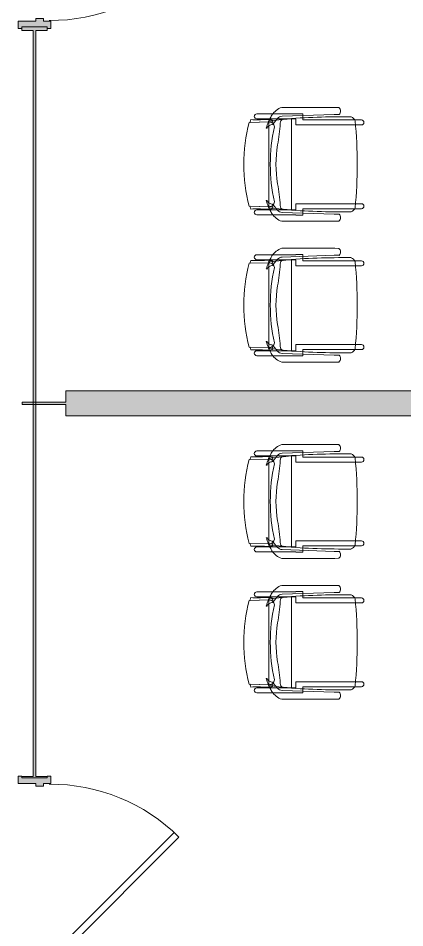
# Model space of a CAD drawing. Header units: inches. Extents: x 0 to 2535, y 0 to 2052.
# Drawn here: x 2301.1 to 2378, y 801.2 to 982 of the extents above; entities that cross this region are included whole.
import ezdxf

# ---------------------------------------------------------------- set-up
doc = ezdxf.new("R2010")
doc.units = ezdxf.units.IN
doc.header["$MEASUREMENT"] = 0
for name, color, linetype, lineweight in [('A-DOOR', 31, 'Continuous', 13), ('A-WALL-PATT', 111, 'Continuous', 13), ('I-FURN', 30, 'Continuous', 9), ('I-WALL', 2, 'Continuous', 13)]:
    doc.layers.add(name, color=color, linetype=linetype, lineweight=lineweight)

# ---------------------------------------------------------------- blocks, each defined once
blk = doc.blocks.new('Door - Single - Solid Door-V7-Level 07  POWER _ SIGNAL')
at = {"layer": 'A-DOOR'}
h = blk.add_hatch(color=250, dxfattribs=at)
h.paths.add_polyline_path([(-15.63, 2.41), (-15.26, 2.41), (-15.26, -2.59), (-15.63, -2.59), (-15.63, -3.34), (-14.13, -3.34), (-14.13, -1.84), (-13.63, -1.84), (-13.63, -0.34), (-14.13, -0.34), (-14.13, 3.16), (-15.63, 3.16)], flags=0)
h.paths.add_polyline_path([(21.62, -1.51), (21.62, -1.84), (22.12, -1.84), (22.12, -3.34), (23.62, -3.34), (23.62, -2.59), (23.24, -2.59), (23.24, 2.41), (23.62, 2.41), (23.62, 3.16), (22.12, 3.16), (22.12, -0.34), (21.62, -0.34)], flags=0)
at = {"layer": 'A-DOOR', "color": 8, "lineweight": 20}
for p, q in [((-15.63, 3.16), (-14.13, 3.16)), ((-15.63, 2.41), (-15.63, 3.16)), ((-14.13, 3.16), (-14.13, -0.34)), ((22.12, 3.16), (23.62, 3.16)), ((22.12, -0.34), (22.12, 3.16)), ((23.62, 2.41), (23.49, 2.41)), ((23.62, 3.16), (23.62, 2.41)), ((-14.13, -0.34), (-13.63, -0.34)), ((-13.63, -0.34), (-13.63, -1.84)), ((21.62, -0.34), (22.12, -0.34)), ((21.62, -1.84), (21.62, -0.34)), ((-15.63, -3.34), (-15.63, -2.59)), ((-14.13, -3.34), (-15.63, -3.34)), ((-14.13, -1.84), (-14.13, -3.34)), ((-13.63, -1.84), (-14.13, -1.84)), ((-13.03, -2.37), (-14.01, -3.34)), ((-14.01, -3.34), (11.45, -28.79)), ((12.42, -27.82), (-13.03, -2.37)), ((22.12, -1.84), (21.62, -1.84)), ((22.12, -3.34), (22.12, -1.84)), ((23.62, -3.34), (22.12, -3.34)), ((23.49, -2.59), (23.62, -2.59)), ((23.62, -2.59), (23.62, -3.34)), ((11.45, -28.79), (12.42, -27.82))]:
    blk.add_line(p, q, dxfattribs=at)
at = {"layer": 'A-DOOR', "lineweight": 9}
blk.add_arc((-14.01, -3.34), 36, 315, 0.5, dxfattribs=at)
blk = doc.blocks.new('Door - Single - Solid Door-V2-Level 07  POWER _ SIGNAL')
at = {"layer": 'A-DOOR'}
h = blk.add_hatch(color=250, dxfattribs=at)
h.paths.add_polyline_path([(23.62, 3.34), (22.12, 3.34), (22.12, 1.84), (21.62, 1.84), (21.62, 0.34), (22.12, 0.34), (22.12, -3.16), (23.62, -3.16), (23.62, -2.41), (23.24, -2.41), (23.24, 2.59), (23.62, 2.59), (23.62, 2.84)], flags=0)
h.paths.add_polyline_path([(-13.63, 0.34), (-13.63, 1.84), (-14.13, 1.84), (-14.13, 3.34), (-15.63, 3.34), (-15.63, 2.59), (-15.26, 2.59), (-15.26, -2.41), (-15.63, -2.41), (-15.63, -3.16), (-14.13, -3.16), (-14.13, 0.34)], flags=0)
at = {"layer": 'A-DOOR', "color": 8, "lineweight": 20}
for p, q in [((-14.01, 3.34), (11.45, 28.79)), ((12.42, 27.82), (-13.03, 2.37)), ((11.45, 28.79), (12.42, 27.82)), ((-15.63, 3.34), (-15.63, 2.59)), ((-14.13, 3.34), (-15.63, 3.34)), ((-14.13, 1.84), (-14.13, 3.34)), ((-13.63, 1.84), (-14.13, 1.84)), ((-13.03, 2.37), (-14.01, 3.34)), ((-13.63, 0.34), (-13.63, 1.84)), ((22.12, 1.84), (21.62, 1.84)), ((21.62, 1.84), (21.62, 0.34)), ((23.62, 3.34), (22.12, 3.34)), ((22.12, 3.34), (22.12, 1.84)), ((23.62, 2.59), (23.62, 3.34)), ((-14.13, -3.16), (-14.13, 0.34)), ((-14.13, 0.34), (-13.63, 0.34)), ((21.62, 0.34), (22.12, 0.34)), ((22.12, 0.34), (22.12, -3.16)), ((-15.63, -2.41), (-15.63, -3.16)), ((-15.63, -3.16), (-14.13, -3.16)), ((22.12, -3.16), (23.62, -3.16)), ((23.62, -3.16), (23.62, -2.41))]:
    blk.add_line(p, q, dxfattribs=at)
at = {"layer": 'A-DOOR', "lineweight": 9}
blk.add_arc((-14.01, 3.34), 36, 359.5, 45, dxfattribs=at)
blk = doc.blocks.new('F-Haworth_Chair_X99-Seminar - X99 Seminar Chair with Glides-V63-Level 07  POWER _ SIGNAL')
at = {"layer": 'I-FURN'}
for p, q in [((-8.82, 9.44), (-8.82, 10.78)), ((-8.82, -0.89), (-8.82, 9.44)), ((-7.83, 10.78), (-7.83, 9.57)), ((-7.83, 9.57), (-7.83, -2.27)), ((7.83, 9.57), (7.83, 10.78)), ((7.83, -2.27), (7.83, 9.57)), ((8.82, 10.78), (8.82, 9.44)), ((8.82, 9.44), (8.82, -0.89)), ((-11.32, 5.48), (-11.3, 6.32)), ((-11.32, -5.06), (-11.32, 5.48)), ((-9.92, 6.36), (-9.92, 5.36)), ((9.92, 5.36), (9.92, 6.36)), ((11.3, 6.32), (11.32, 5.48)), ((11.32, 5.48), (11.32, -5.06)), ((-9.92, 5.36), (-9.57, -4.97)), ((9.57, -4.97), (9.92, 5.36)), ((-10.07, -0.89), (-9.71, -0.89)), ((-10.07, -2.27), (-10.07, -0.89)), ((-9.71, -0.89), (-9.2, -0.89)), ((-9.2, -0.89), (-8.82, -0.89)), ((8.82, -0.89), (9.2, -0.89)), ((9.2, -0.89), (9.71, -0.89)), ((9.71, -0.89), (10.07, -0.89)), ((10.07, -0.89), (10.07, -2.27)), ((-10.04, -2.27), (-10.07, -2.27)), ((-10.04, -4.99), (-10.04, -2.27)), ((-9.07, -3.12), (9.07, -3.12)), ((-9.07, -3.2), (-9.07, -3.12)), ((-8.9, -4.8), (-9.07, -3.2)), ((-9.04, -2.27), (-9.04, -3.12)), ((-7.83, -2.27), (-9.04, -2.27)), ((-9.04, -3.12), (-9.04, -3.43)), ((-9.04, -3.43), (-9.04, -3.62)), ((9.04, -2.27), (7.83, -2.27)), ((9.07, -3.2), (8.9, -4.8)), ((9.04, -3.12), (9.04, -2.27)), ((9.04, -3.43), (9.04, -3.12)), ((9.04, -3.62), (9.04, -3.43)), ((9.07, -3.12), (9.07, -3.2)), ((10.04, -2.27), (10.04, -4.99)), ((10.07, -2.27), (10.04, -2.27)), ((-10.04, -6.81), (-10.04, -5)), ((-9.04, -3.62), (-9.04, -5.99)), ((-8.88, -4.99), (-8.89, -4.91)), ((-8.75, -6.22), (-8.88, -4.99)), ((8.88, -4.99), (8.75, -6.22)), ((8.89, -4.91), (8.88, -4.99)), ((9.04, -5.99), (9.04, -3.62)), ((10.04, -5), (10.04, -6.81)), ((-10.04, -10.02), (-10.04, -6.81)), ((-9.13, -5.92), (-8.07, -6.77)), ((-9.04, -5.99), (-9.04, -7.4)), ((-8.68, -6.87), (-8.75, -6.22)), ((-8.62, -7.42), (-8.68, -6.87)), ((-8.61, -6.81), (-8.23, -6.95)), ((-8, -6.83), (-7.95, -6.87)), ((7.95, -6.87), (8.03, -6.81)), ((8.07, -6.77), (9.13, -5.92)), ((8.23, -6.95), (8.61, -6.81)), ((8.68, -6.87), (8.62, -7.42)), ((8.75, -6.22), (8.68, -6.87)), ((9.04, -7.4), (9.04, -5.99)), ((10.04, -6.81), (10.04, -10.02)), ((-9.04, -7.4), (-9.04, -10.02)), ((-8.6, -7.6), (-8.62, -7.43)), ((-8.49, -7.6), (-8.56, -7.6)), ((-8.42, -7.57), (-8.34, -11.37)), ((-8.34, -11.52), (-8.42, -7.57)), ((-7.65, -7.6), (-8.4, -7.6)), ((7.65, -7.6), (-7.65, -7.6)), ((-7.18, -7.99), (-7.21, -8.13)), ((7.21, -8.13), (7.18, -7.99)), ((8.4, -7.6), (7.65, -7.6)), ((8.34, -11.37), (8.42, -7.57)), ((8.42, -7.57), (8.34, -11.52)), ((8.56, -7.6), (8.49, -7.6)), ((8.62, -7.43), (8.6, -7.6)), ((9.04, -10.02), (9.04, -7.4))]:
    blk.add_line(p, q, dxfattribs=at)
for centre, radius, start, end in [((-8.32, 10.78), 0.495, 0, 180), ((8.32, 10.78), 0.495, 0, 180), ((-8.21, 8.28), 1.31, 110.0433, 159.9567), ((0, -75.01), 84.96, 84.1475, 95.8525), ((8.21, 8.28), 1.31, 20.0433, 69.9567), ((144.06, 7.32), 153.52, 179.4749, 184.5213), ((-144.06, 7.32), 153.52, 355.4787, 0.5251), ((-10.58, 5.68), 0.956, 45.8901, 138.1099), ((10.58, 5.68), 0.956, 41.8901, 134.1099), ((-7.87, -3.92), 3.63, 198.1789, 238.0478), ((-8.18, -4.9), 1.39, 182.8013, 227.1078), ((-8.24, -4.59), 0.763, 194.2338, 275.7662), ((-11.32, -48.08), 42.84, 79.9767, 85.7699), ((11.32, -48.08), 42.84, 94.2301, 100.0233), ((8.24, -4.59), 0.763, 264.2338, 345.7662), ((8.18, -4.9), 1.39, 312.8922, 357.1987), ((7.87, -3.92), 3.63, 301.9522, 341.8211), ((-4.71, 1.15), 9.61, 238.0478, 243.9964), ((-5.2, -7.86), 3.74, 170.0936, 184.0143), ((-8.28, -7.33), 0.613, 122.5427, 170.0936), ((-7.37, -7.55), 1.05, 95.9554, 181.1786), ((-7.37, -7.55), 1.05, 145.2002, 181.1786), ((-6.55, -6.76), 1.38, 185.0878, 212.4248), ((0, 26.49), 33.83, 257.2285, 282.7715), ((0, 15.97), 22.19, 259.9767, 280.0233), ((7.37, -7.55), 1.05, 358.8214, 84.0446), ((6.55, -6.76), 1.38, 327.5752, 354.9122), ((7.37, -7.55), 1.05, 358.8214, 34.7998), ((8.28, -7.33), 0.613, 9.9064, 57.4573), ((5.2, -7.86), 3.74, 355.9857, 9.9064), ((4.71, 1.15), 9.61, 296.0036, 301.9522), ((-36.06, -10.03), 27.2, 357.4882, 4.0143), ((-4.71, 1.15), 9.61, 243.9964, 246.4906), ((-4.71, 1.15), 9.61, 246.6393, 247.073), ((-4.71, 1.15), 9.61, 247.2631, 254.9334), ((-6.55, -6.76), 1.38, 214.0187, 242.9497), ((6.55, -6.76), 1.38, 297.0503, 325.9813), ((4.71, 1.15), 9.61, 285.0666, 292.7369), ((4.71, 1.15), 9.61, 292.927, 293.3607), ((4.71, 1.15), 9.61, 293.5094, 296.0036), ((36.06, -10.03), 27.2, 175.9857, 182.5118), ((-9.54, -10.02), 0.498, 180, 0), ((9.54, -10.02), 0.498, 180, 0), ((0, 20.73), 33.17, 254.4478, 255.4234), ((0, 20.29), 32.89, 255.304, 284.6925), ((0, 20.73), 33.17, 284.5766, 285.5522)]:
    blk.add_arc(centre, radius, start, end, dxfattribs=at)
blk = doc.blocks.new('F-Haworth_Chair_X99-Seminar - X99 Seminar Chair with Glides-V64-Level 07  POWER _ SIGNAL')
at = {"layer": 'I-FURN'}
for p, q in [((-8.82, 9.44), (-8.82, 10.78)), ((-8.82, -0.89), (-8.82, 9.44)), ((-7.83, 10.78), (-7.83, 9.57)), ((-7.83, 9.57), (-7.83, -2.27)), ((7.83, 9.57), (7.83, 10.78)), ((7.83, -2.27), (7.83, 9.57)), ((8.82, 10.78), (8.82, 9.44)), ((8.82, 9.44), (8.82, -0.89)), ((-11.32, 5.48), (-11.3, 6.32)), ((-11.32, -5.06), (-11.32, 5.48)), ((-9.92, 6.36), (-9.92, 5.36)), ((9.92, 5.36), (9.92, 6.36)), ((11.3, 6.32), (11.32, 5.48)), ((11.32, 5.48), (11.32, -5.06)), ((-9.92, 5.36), (-9.57, -4.97)), ((9.57, -4.97), (9.92, 5.36)), ((-10.07, -0.89), (-9.71, -0.89)), ((-10.07, -2.27), (-10.07, -0.89)), ((-9.71, -0.89), (-9.2, -0.89)), ((-9.2, -0.89), (-8.82, -0.89)), ((8.82, -0.89), (9.2, -0.89)), ((9.2, -0.89), (9.71, -0.89)), ((9.71, -0.89), (10.07, -0.89)), ((10.07, -0.89), (10.07, -2.27)), ((-10.04, -2.27), (-10.07, -2.27)), ((-10.04, -4.99), (-10.04, -2.27)), ((-9.07, -3.12), (9.07, -3.12)), ((-9.07, -3.2), (-9.07, -3.12)), ((-8.9, -4.8), (-9.07, -3.2)), ((-9.04, -2.27), (-9.04, -3.12)), ((-7.83, -2.27), (-9.04, -2.27)), ((-9.04, -3.12), (-9.04, -3.43)), ((-9.04, -3.43), (-9.04, -3.62)), ((9.04, -2.27), (7.83, -2.27)), ((9.07, -3.2), (8.9, -4.8)), ((9.04, -3.12), (9.04, -2.27)), ((9.04, -3.43), (9.04, -3.12)), ((9.04, -3.62), (9.04, -3.43)), ((9.07, -3.12), (9.07, -3.2)), ((10.04, -2.27), (10.04, -4.99)), ((10.07, -2.27), (10.04, -2.27)), ((-10.04, -6.81), (-10.04, -5)), ((-9.04, -3.62), (-9.04, -5.99)), ((-8.88, -4.99), (-8.89, -4.91)), ((-8.75, -6.22), (-8.88, -4.99)), ((8.88, -4.99), (8.75, -6.22)), ((8.89, -4.91), (8.88, -4.99)), ((9.04, -5.99), (9.04, -3.62)), ((10.04, -5), (10.04, -6.81)), ((-10.04, -10.02), (-10.04, -6.81)), ((-9.13, -5.92), (-8.07, -6.77)), ((-9.04, -5.99), (-9.04, -7.4)), ((-8.68, -6.87), (-8.75, -6.22)), ((-8.62, -7.42), (-8.68, -6.87)), ((-8.61, -6.81), (-8.23, -6.95)), ((-8.03, -6.81), (-7.95, -6.87)), ((7.95, -6.87), (8.03, -6.81)), ((8.1, -6.75), (9.13, -5.92)), ((8.23, -6.95), (8.61, -6.81)), ((8.68, -6.87), (8.62, -7.42)), ((8.75, -6.22), (8.68, -6.87)), ((9.04, -7.4), (9.04, -5.99)), ((10.04, -6.81), (10.04, -10.02)), ((-9.04, -7.4), (-9.04, -10.02)), ((-8.6, -7.6), (-8.62, -7.43)), ((-8.49, -7.6), (-8.56, -7.6)), ((-8.42, -7.57), (-8.34, -11.37)), ((-8.34, -11.52), (-8.42, -7.57)), ((-7.65, -7.6), (-8.4, -7.6)), ((7.65, -7.6), (-7.65, -7.6)), ((-7.18, -7.99), (-7.21, -8.13)), ((7.21, -8.13), (7.18, -7.99)), ((8.09, -7.6), (7.65, -7.6)), ((8.4, -7.6), (8.1, -7.6)), ((8.34, -11.37), (8.42, -7.57)), ((8.42, -7.57), (8.34, -11.52)), ((8.56, -7.6), (8.49, -7.6)), ((8.62, -7.43), (8.6, -7.6)), ((9.04, -10.02), (9.04, -7.4))]:
    blk.add_line(p, q, dxfattribs=at)
for centre, radius, start, end in [((-8.32, 10.78), 0.495, 0, 180), ((8.32, 10.78), 0.495, 0, 180), ((-8.21, 8.28), 1.31, 110.0433, 159.9567), ((0, -75.01), 84.96, 84.1475, 95.8525), ((8.21, 8.28), 1.31, 20.0433, 69.9567), ((144.06, 7.32), 153.52, 179.4749, 184.5213), ((-144.06, 7.32), 153.52, 355.4787, 0.5251), ((-10.58, 5.68), 0.956, 45.8901, 138.1099), ((10.58, 5.68), 0.956, 41.8901, 134.1099), ((-7.87, -3.92), 3.63, 198.1789, 238.0478), ((-8.18, -4.9), 1.39, 182.8013, 227.1078), ((-8.24, -4.59), 0.763, 194.2338, 275.7662), ((-11.32, -48.08), 42.84, 79.9767, 85.7699), ((11.32, -48.08), 42.84, 94.2301, 100.0233), ((8.24, -4.59), 0.763, 264.2338, 345.7662), ((8.18, -4.9), 1.39, 312.8922, 357.1987), ((7.87, -3.92), 3.63, 301.9522, 341.8211), ((-4.71, 1.15), 9.61, 238.0478, 243.9964), ((-5.2, -7.86), 3.74, 170.0936, 184.0143), ((-8.28, -7.33), 0.613, 122.5427, 170.0936), ((-7.37, -7.55), 1.05, 95.9554, 181.1786), ((-7.37, -7.55), 1.05, 145.2002, 181.1786), ((-6.55, -6.76), 1.38, 185.0878, 212.4248), ((0, 26.49), 33.83, 257.2285, 282.7715), ((0, 15.97), 22.19, 259.9767, 280.0233), ((7.37, -7.55), 1.05, 358.8214, 84.0446), ((6.55, -6.76), 1.38, 327.5752, 354.9122), ((7.37, -7.55), 1.05, 358.8214, 34.7998), ((8.28, -7.33), 0.613, 9.9064, 57.4573), ((5.2, -7.86), 3.74, 355.9857, 9.9064), ((4.71, 1.15), 9.61, 296.0036, 301.9522), ((-36.06, -10.03), 27.2, 357.4882, 4.0143), ((-4.71, 1.15), 9.61, 243.9964, 246.4906), ((-4.71, 1.15), 9.61, 246.6393, 247.073), ((-4.71, 1.15), 9.61, 247.2631, 254.9334), ((-6.55, -6.76), 1.38, 214.0187, 242.9497), ((6.55, -6.76), 1.38, 297.0503, 325.9813), ((4.71, 1.15), 9.61, 285.0666, 292.7369), ((4.71, 1.15), 9.61, 292.927, 293.3607), ((4.71, 1.15), 9.61, 293.5094, 296.0036), ((36.06, -10.03), 27.2, 175.9857, 182.5118), ((-9.54, -10.02), 0.498, 180, 0), ((9.54, -10.02), 0.498, 180, 0), ((0, 20.73), 33.17, 254.4478, 255.4234), ((0, 20.29), 32.89, 255.304, 284.6925), ((0, 20.73), 33.17, 284.5766, 285.5522)]:
    blk.add_arc(centre, radius, start, end, dxfattribs=at)
blk = doc.blocks.new('F-Haworth_Chair_X99-Seminar - X99 Seminar Chair with Glides-V60-Level 07  POWER _ SIGNAL')
at = {"layer": 'I-FURN'}
for p, q in [((-8.34, 11.52), (-8.42, 7.57)), ((-8.42, 7.57), (-8.34, 11.37)), ((8.42, 7.57), (8.34, 11.52)), ((8.34, 11.37), (8.42, 7.57)), ((-10.04, 10.02), (-10.04, 6.81)), ((-9.04, 7.4), (-9.04, 10.02)), ((9.04, 10.02), (9.04, 7.4)), ((10.04, 6.81), (10.04, 10.02)), ((-9.04, 5.99), (-9.04, 7.4)), ((-8.62, 7.42), (-8.68, 6.87)), ((-8.6, 7.6), (-8.62, 7.43)), ((-8.49, 7.6), (-8.56, 7.6)), ((-7.65, 7.6), (-8.4, 7.6)), ((7.65, 7.6), (-7.65, 7.6)), ((-7.18, 7.99), (-7.21, 8.13)), ((7.21, 8.13), (7.18, 7.99)), ((8.4, 7.6), (7.65, 7.6)), ((8.56, 7.6), (8.49, 7.6)), ((8.62, 7.43), (8.6, 7.6)), ((8.68, 6.87), (8.62, 7.42)), ((9.04, 7.4), (9.04, 5.99)), ((-10.04, 6.81), (-10.04, 5)), ((-9.13, 5.92), (-8.07, 6.77)), ((-9.04, 3.62), (-9.04, 5.99)), ((-8.75, 6.22), (-8.88, 4.99)), ((-8.68, 6.87), (-8.75, 6.22)), ((-8.61, 6.81), (-8.23, 6.95)), ((-8.03, 6.81), (-7.95, 6.87)), ((7.95, 6.87), (8.03, 6.81)), ((8.07, 6.77), (9.13, 5.92)), ((8.23, 6.95), (8.61, 6.81)), ((8.75, 6.22), (8.68, 6.87)), ((8.88, 4.99), (8.75, 6.22)), ((9.04, 5.99), (9.04, 3.62)), ((10.04, 5), (10.04, 6.81)), ((-11.32, 5.06), (-11.32, -5.48)), ((-10.04, 4.99), (-10.04, 2.27)), ((-9.92, -5.36), (-9.57, 4.97)), ((-8.9, 4.8), (-9.07, 3.2)), ((-9.04, 3.43), (-9.04, 3.62)), ((-8.88, 4.99), (-8.89, 4.91)), ((8.89, 4.91), (8.88, 4.99)), ((9.07, 3.2), (8.9, 4.8)), ((9.04, 3.62), (9.04, 3.43)), ((9.57, 4.97), (9.92, -5.36)), ((10.04, 2.27), (10.04, 4.99)), ((11.32, -5.48), (11.32, 5.06)), ((-10.04, 2.27), (-10.07, 2.27)), ((-10.07, 2.27), (-10.07, 0.89)), ((-9.07, 3.2), (-9.07, 3.12)), ((-9.07, 3.12), (9.07, 3.12)), ((-9.04, 3.12), (-9.04, 3.43)), ((-9.04, 2.27), (-9.04, 3.12)), ((-7.83, 2.27), (-9.04, 2.27)), ((-7.83, -9.57), (-7.83, 2.27)), ((9.04, 2.27), (7.83, 2.27)), ((7.83, 2.27), (7.83, -9.57)), ((9.04, 3.43), (9.04, 3.12)), ((9.04, 3.12), (9.04, 2.27)), ((9.07, 3.12), (9.07, 3.2)), ((10.07, 2.27), (10.04, 2.27)), ((10.07, 0.89), (10.07, 2.27)), ((-10.07, 0.89), (-9.71, 0.89)), ((-9.71, 0.89), (-9.2, 0.89)), ((-9.2, 0.89), (-8.82, 0.89)), ((-8.82, 0.89), (-8.82, -9.44)), ((8.82, 0.89), (9.2, 0.89)), ((8.82, -9.44), (8.82, 0.89)), ((9.2, 0.89), (9.71, 0.89)), ((9.71, 0.89), (10.07, 0.89)), ((-9.92, -6.36), (-9.92, -5.36)), ((9.92, -5.36), (9.92, -6.36)), ((-11.32, -5.48), (-11.3, -6.32)), ((11.3, -6.32), (11.32, -5.48)), ((-8.82, -9.44), (-8.82, -10.78)), ((-7.83, -10.78), (-7.83, -9.57)), ((7.83, -9.57), (7.83, -10.78)), ((8.82, -10.78), (8.82, -9.44))]:
    blk.add_line(p, q, dxfattribs=at)
for centre, radius, start, end in [((-36.06, 10.03), 27.2, 355.9857, 2.5118), ((0, -20.73), 33.17, 104.5766, 105.5522), ((0, -20.29), 32.89, 75.3075, 104.696), ((0, -20.73), 33.17, 74.4478, 75.4234), ((36.06, 10.03), 27.2, 177.4882, 184.0143), ((-9.54, 10.02), 0.498, 360, 180), ((9.54, 10.02), 0.498, 360, 180), ((-4.71, -1.15), 9.61, 116.0036, 121.9522), ((-5.2, 7.86), 3.74, 175.9857, 189.9064), ((-4.71, -1.15), 9.61, 113.5094, 116.0036), ((-4.71, -1.15), 9.61, 112.927, 113.3607), ((-4.71, -1.15), 9.61, 105.0666, 112.7369), ((-7.37, 7.55), 1.05, 178.8214, 214.7998), ((-7.37, 7.55), 1.05, 178.8214, 264.0446), ((-6.55, 6.76), 1.38, 147.5752, 174.9122), ((-6.55, 6.76), 1.38, 117.0503, 145.9813), ((0, -26.49), 33.83, 77.2285, 102.7715), ((6.55, 6.76), 1.38, 34.0187, 62.9497), ((4.71, -1.15), 9.61, 67.2631, 74.9334), ((7.37, 7.55), 1.05, 275.9554, 1.1786), ((6.55, 6.76), 1.38, 5.0878, 32.4248), ((7.37, 7.55), 1.05, 325.2002, 1.1786), ((4.71, -1.15), 9.61, 66.6393, 67.073), ((4.71, -1.15), 9.61, 63.9964, 66.4906), ((5.2, 7.86), 3.74, 350.0936, 4.0143), ((4.71, -1.15), 9.61, 58.0478, 63.9964), ((-7.87, 3.92), 3.63, 121.9522, 161.8211), ((-8.18, 4.9), 1.39, 132.8922, 177.1987), ((-8.28, 7.33), 0.613, 189.9064, 237.4573), ((-11.32, 48.08), 42.84, 274.2301, 280.0233), ((0, -15.97), 22.19, 79.9767, 100.0233), ((11.32, 48.08), 42.84, 259.9767, 265.7699), ((8.28, 7.33), 0.613, 302.5427, 350.0936), ((8.18, 4.9), 1.39, 2.8013, 47.1078), ((7.87, 3.92), 3.63, 18.1789, 58.0478), ((144.06, -7.32), 153.52, 175.4787, 180.5251), ((-8.24, 4.59), 0.763, 84.2338, 165.7662), ((8.24, 4.59), 0.763, 14.2338, 95.7662), ((-144.06, -7.32), 153.52, 359.4749, 4.5213), ((-10.58, -5.68), 0.956, 221.8901, 314.1099), ((10.58, -5.68), 0.956, 225.8901, 318.1099), ((-8.21, -8.28), 1.31, 200.0433, 249.9567), ((8.21, -8.28), 1.31, 290.0433, 339.9567), ((-8.32, -10.78), 0.495, 180, 360), ((0, 75.01), 84.96, 264.1475, 275.8525), ((8.32, -10.78), 0.495, 180, 360)]:
    blk.add_arc(centre, radius, start, end, dxfattribs=at)
blk = doc.blocks.new('F-Haworth_Chair_X99-Seminar - X99 Seminar Chair with Glides-V66-Level 07  POWER _ SIGNAL')
at = {"layer": 'I-FURN'}
for p, q in [((-8.34, 11.52), (-8.42, 7.57)), ((-8.42, 7.57), (-8.34, 11.37)), ((8.42, 7.57), (8.34, 11.52)), ((8.34, 11.37), (8.42, 7.57)), ((-10.04, 10.02), (-10.04, 6.81)), ((-9.04, 7.4), (-9.04, 10.02)), ((9.04, 10.02), (9.04, 7.4)), ((10.04, 6.81), (10.04, 10.02)), ((-9.04, 5.99), (-9.04, 7.4)), ((-8.62, 7.42), (-8.68, 6.87)), ((-8.6, 7.6), (-8.62, 7.43)), ((-8.49, 7.6), (-8.56, 7.6)), ((-7.65, 7.6), (-8.4, 7.6)), ((7.65, 7.6), (-7.65, 7.6)), ((-7.18, 7.99), (-7.21, 8.13)), ((7.21, 8.13), (7.18, 7.99)), ((8.4, 7.6), (7.65, 7.6)), ((8.56, 7.6), (8.49, 7.6)), ((8.62, 7.43), (8.6, 7.6)), ((8.68, 6.87), (8.62, 7.42)), ((9.04, 7.4), (9.04, 5.99)), ((-10.04, 6.81), (-10.04, 5)), ((-9.13, 5.92), (-8.07, 6.77)), ((-9.04, 3.62), (-9.04, 5.99)), ((-8.75, 6.22), (-8.88, 4.99)), ((-8.68, 6.87), (-8.75, 6.22)), ((-8.61, 6.81), (-8.23, 6.95)), ((-8.03, 6.81), (-7.95, 6.87)), ((7.95, 6.87), (8.03, 6.81)), ((8.07, 6.77), (9.13, 5.92)), ((8.23, 6.95), (8.61, 6.81)), ((8.75, 6.22), (8.68, 6.87)), ((8.88, 4.99), (8.75, 6.22)), ((9.04, 5.99), (9.04, 3.62)), ((10.04, 5), (10.04, 6.81)), ((-11.32, 5.06), (-11.32, -5.48)), ((-10.04, 4.99), (-10.04, 2.27)), ((-9.92, -5.36), (-9.57, 4.97)), ((-8.9, 4.8), (-9.07, 3.2)), ((-9.04, 3.43), (-9.04, 3.62)), ((-8.88, 4.99), (-8.89, 4.91)), ((8.89, 4.91), (8.88, 4.99)), ((9.07, 3.2), (8.9, 4.8)), ((9.04, 3.62), (9.04, 3.43)), ((9.57, 4.97), (9.92, -5.36)), ((10.04, 2.27), (10.04, 4.99)), ((11.32, -5.48), (11.32, 5.06)), ((-10.04, 2.27), (-10.07, 2.27)), ((-10.07, 2.27), (-10.07, 0.89)), ((-9.07, 3.2), (-9.07, 3.12)), ((-9.07, 3.12), (9.07, 3.12)), ((-9.04, 3.12), (-9.04, 3.43)), ((-9.04, 2.27), (-9.04, 3.12)), ((-7.83, 2.27), (-9.04, 2.27)), ((-7.83, -9.57), (-7.83, 2.27)), ((9.04, 2.27), (7.83, 2.27)), ((7.83, 2.27), (7.83, -9.57)), ((9.04, 3.43), (9.04, 3.12)), ((9.04, 3.12), (9.04, 2.27)), ((9.07, 3.12), (9.07, 3.2)), ((10.07, 2.27), (10.04, 2.27)), ((10.07, 0.89), (10.07, 2.27)), ((-10.07, 0.89), (-9.71, 0.89)), ((-9.71, 0.89), (-9.2, 0.89)), ((-9.2, 0.89), (-8.82, 0.89)), ((-8.82, 0.89), (-8.82, -9.44)), ((8.82, 0.89), (9.2, 0.89)), ((8.82, -9.44), (8.82, 0.89)), ((9.2, 0.89), (9.71, 0.89)), ((9.71, 0.89), (10.07, 0.89)), ((-9.92, -6.36), (-9.92, -5.36)), ((9.92, -5.36), (9.92, -6.36)), ((-11.32, -5.48), (-11.3, -6.32)), ((11.3, -6.32), (11.32, -5.48)), ((-8.82, -9.44), (-8.82, -10.78)), ((-7.83, -10.78), (-7.83, -9.57)), ((7.83, -9.57), (7.83, -10.78)), ((8.82, -10.78), (8.82, -9.44))]:
    blk.add_line(p, q, dxfattribs=at)
for centre, radius, start, end in [((-36.06, 10.03), 27.2, 355.9857, 2.5118), ((0, -20.73), 33.17, 104.5766, 105.5522), ((0, -20.29), 32.89, 75.3075, 104.696), ((0, -20.73), 33.17, 74.4478, 75.4234), ((36.06, 10.03), 27.2, 177.4882, 184.0143), ((-9.54, 10.02), 0.498, 360, 180), ((9.54, 10.02), 0.498, 360, 180), ((-4.71, -1.15), 9.61, 116.0036, 121.9522), ((-5.2, 7.86), 3.74, 175.9857, 189.9064), ((-4.71, -1.15), 9.61, 113.5094, 116.0036), ((-4.71, -1.15), 9.61, 112.927, 113.3607), ((-4.71, -1.15), 9.61, 105.0666, 112.7369), ((-7.37, 7.55), 1.05, 178.8214, 214.7998), ((-7.37, 7.55), 1.05, 178.8214, 264.0446), ((-6.55, 6.76), 1.38, 147.5752, 174.9122), ((-6.55, 6.76), 1.38, 117.0503, 145.9813), ((0, -26.49), 33.83, 77.2285, 102.7715), ((6.55, 6.76), 1.38, 34.0187, 62.9497), ((4.71, -1.15), 9.61, 67.2631, 74.9334), ((7.37, 7.55), 1.05, 275.9554, 1.1786), ((6.55, 6.76), 1.38, 5.0878, 32.4248), ((7.37, 7.55), 1.05, 325.2002, 1.1786), ((4.71, -1.15), 9.61, 66.6393, 67.073), ((4.71, -1.15), 9.61, 63.9964, 66.4906), ((5.2, 7.86), 3.74, 350.0936, 4.0143), ((4.71, -1.15), 9.61, 58.0478, 63.9964), ((-7.87, 3.92), 3.63, 121.9522, 161.8211), ((-8.18, 4.9), 1.39, 132.8922, 177.1987), ((-8.28, 7.33), 0.613, 189.9064, 237.4573), ((-11.32, 48.08), 42.84, 274.2301, 280.0233), ((0, -15.97), 22.19, 79.9767, 100.0233), ((11.32, 48.08), 42.84, 259.9767, 265.7699), ((8.28, 7.33), 0.613, 302.5427, 350.0936), ((8.18, 4.9), 1.39, 2.8013, 47.1078), ((7.87, 3.92), 3.63, 18.1789, 58.0478), ((144.06, -7.32), 153.52, 175.4787, 180.5251), ((-8.24, 4.59), 0.763, 84.2338, 165.7662), ((8.24, 4.59), 0.763, 14.2338, 95.7662), ((-144.06, -7.32), 153.52, 359.4749, 4.5213), ((-10.58, -5.68), 0.956, 221.8901, 314.1099), ((10.58, -5.68), 0.956, 225.8901, 318.1099), ((-8.21, -8.28), 1.31, 200.0433, 249.9567), ((8.21, -8.28), 1.31, 290.0433, 339.9567), ((-8.32, -10.78), 0.495, 180, 360), ((0, 75.01), 84.96, 264.1475, 275.8525), ((8.32, -10.78), 0.495, 180, 360)]:
    blk.add_arc(centre, radius, start, end, dxfattribs=at)

msp = doc.modelspace()

# ---------------------------------------------------------------- hatches: boundary and pattern name
at = {"layer": 'A-WALL-PATT', "lineweight": 9}
h = msp.add_hatch(color=7, dxfattribs=at)
h.paths.add_polyline_path([(2304.63, 979.53), (2306.88, 979.53), (2306.88, 980.28), (2301.88, 980.28), (2301.88, 979.53), (2304.13, 979.53)], flags=0)
h.paths.add_polyline_path([(2304.63, 1018.78), (2306.88, 1018.78), (2306.88, 1031.53), (2301.88, 1031.53), (2301.88, 1018.78), (2304.13, 1018.78)], flags=0)
h.paths.add_polyline_path([(2301.88, 1070.03), (2306.88, 1070.03), (2306.88, 1070.53), (2301.88, 1070.53)], flags=0)
for points in [[(2304.13, 831.25), (2304.63, 831.25), (2304.63, 979.53), (2304.13, 979.53), (2304.13, 837)], [(2400.33, 902.94), (2510.88, 902.94), (2510.88, 907.94), (2310.63, 907.94), (2310.63, 902.94), (2378.54, 902.94)]]:
    msp.add_hatch(color=7, dxfattribs=at).paths.add_polyline_path(points, flags=0)
h = msp.add_hatch(color=7, dxfattribs=at)
h.paths.add_polyline_path([(2304.13, 905.19), (2304.13, 905.69), (2301.94, 905.69), (2301.94, 905.19)], flags=0)
h.paths.add_polyline_path([(2304.63, 905.19), (2310.63, 905.19), (2310.63, 905.69), (2304.63, 905.69), (2304.63, 905.63)], flags=0)
h = msp.add_hatch(color=7, dxfattribs=at)
h.paths.add_polyline_path([(2304.13, 740.5), (2306.88, 740.5), (2306.88, 741.25), (2301.88, 741.25), (2301.88, 740.5), (2302.38, 740.5)], flags=0)
h.paths.add_polyline_path([(2301.88, 779.75), (2306.88, 779.75), (2306.88, 792.5), (2301.88, 792.5)], flags=0)
h.paths.add_polyline_path([(2301.88, 831), (2306.88, 831), (2306.88, 831.25), (2301.88, 831.25)], flags=0)

# ---------------------------------------------------------------- linework, layer by layer
at = {"layer": 'I-WALL', "color": 8, "lineweight": 20}
for p, q in [((2306.88, 980.28), (2301.88, 980.28)), ((2301.88, 980.28), (2301.88, 979.53)), ((2306.88, 979.53), (2306.88, 980.28)), ((2301.88, 979.53), (2304.13, 979.53)), ((2304.13, 979.53), (2304.13, 831.25)), ((2304.63, 979.53), (2306.88, 979.53)), ((2304.63, 831.25), (2304.63, 979.53)), ((2510.88, 907.94), (2310.63, 907.94)), ((2310.63, 907.94), (2310.63, 905.69)), ((2310.63, 905.69), (2301.94, 905.69)), ((2301.94, 905.69), (2301.94, 905.19)), ((2301.94, 905.19), (2310.63, 905.19)), ((2310.63, 905.19), (2310.63, 902.94)), ((2310.63, 902.94), (2510.88, 902.94)), ((2304.13, 831.25), (2301.88, 831.25)), ((2301.88, 831.25), (2301.88, 831)), ((2301.88, 831), (2306.88, 831)), ((2306.88, 831.25), (2304.63, 831.25)), ((2306.88, 831), (2306.88, 831.25))]:
    msp.add_line(p, q, dxfattribs=at)

# ---------------------------------------------------------------- block references
at = {"layer": 'A-DOOR'}
for name, p, rotation in [('Door - Single - Solid Door-V2-Level 07  POWER _ SIGNAL', (2304.29, 1003.53), 270), ('Door - Single - Solid Door-V7-Level 07  POWER _ SIGNAL', (2304.29, 807.75), 90)]:
    msp.add_blockref(name, p, dxfattribs=dict(at, rotation=rotation))
at = {"layer": 'I-FURN'}
for name, p, rotation in [('F-Haworth_Chair_X99-Seminar - X99 Seminar Chair with Glides-V66-Level 07  POWER _ SIGNAL', (2358.58, 952.94), 89.99999999999997), ('F-Haworth_Chair_X99-Seminar - X99 Seminar Chair with Glides-V60-Level 07  POWER _ SIGNAL', (2358.58, 924.94), 89.99999999999997), ('F-Haworth_Chair_X99-Seminar - X99 Seminar Chair with Glides-V63-Level 07  POWER _ SIGNAL', (2358.58, 885.94), 269.9999999999996), ('F-Haworth_Chair_X99-Seminar - X99 Seminar Chair with Glides-V64-Level 07  POWER _ SIGNAL', (2358.58, 857.94), 269.9999999999996)]:
    msp.add_blockref(name, p, dxfattribs=dict(at, rotation=rotation))

doc.saveas('drawing.dxf')
